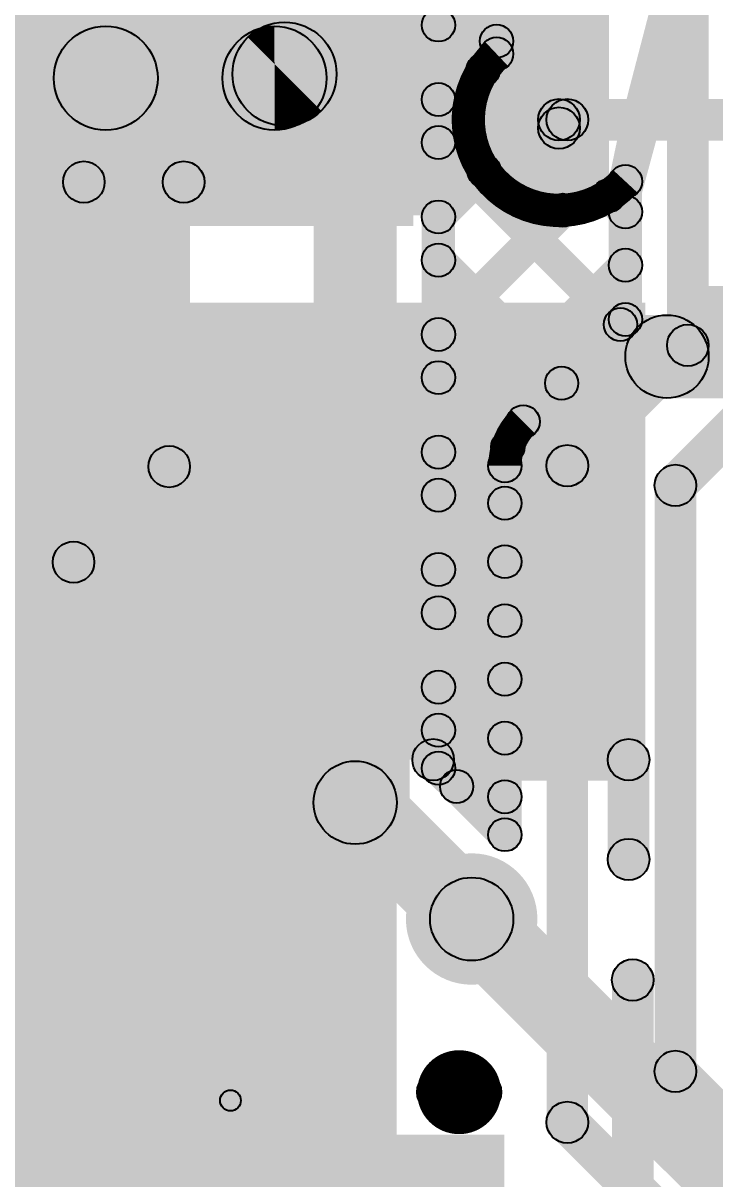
# Model space of a CAD drawing. Header units: millimetres. Extents: x -0.55 to 1.07, y -0.21 to 1.95.
# Drawn here: x -0.0039 to 0.1625, y 0.4351 to 0.7132 of the extents above; entities that cross this region are included whole.
import ezdxf

# ---------------------------------------------------------------- set-up
doc = ezdxf.new("R2010")
doc.units = ezdxf.units.MM
doc.header["$MEASUREMENT"] = 0
for name, color, linetype in [('BottomLayer', 5, 'Continuous'), ('BottomOverlay', 54, 'Continuous'), ('BottomPaste', 16, 'Continuous'), ('BottomSolder', 6, 'Continuous'), ('TopLayer', 1, 'Continuous'), ('TopOverlay', 2, 'Continuous'), ('TopPaste', 8, 'Continuous'), ('TopSolder', 216, 'Continuous'), ('ViaHoleLayer', 16, 'Continuous')]:
    doc.layers.add(name, color=color, linetype=linetype)

# ---------------------------------------------------------------- blocks, each defined once
blk = doc.blocks.new('SOP_8_B_38')
at = {"layer": 'BottomLayer'}
for points in [[(-0.13386, 0.08878), (-0.08268, 0.08878), (-0.08268, 0.06122), (-0.13386, 0.06122)], [(0.08268, 0.08878), (0.13386, 0.08878), (0.13386, 0.06122), (0.08268, 0.06122)], [(-0.13386, 0.03878), (-0.08268, 0.03878), (-0.08268, 0.01122), (-0.13386, 0.01122)], [(0.08268, 0.03878), (0.13386, 0.03878), (0.13386, 0.01122), (0.08268, 0.01122)], [(-0.13386, -0.01122), (-0.08268, -0.01122), (-0.08268, -0.03878), (-0.13386, -0.03878)], [(0.08268, -0.01122), (0.13386, -0.01122), (0.13386, -0.03878), (0.08268, -0.03878)], [(-0.13386, -0.06122), (-0.08268, -0.06122), (-0.08268, -0.08878), (-0.13386, -0.08878)], [(0.08268, -0.06122), (0.13386, -0.06122), (0.13386, -0.08878), (0.08268, -0.08878)]]:
    blk.add_hatch(color=5, dxfattribs=at).paths.add_polyline_path(points)
at = {"layer": 'BottomOverlay'}
h = blk.add_hatch(color=54, dxfattribs=at)
edge = h.paths.add_edge_path()
edge.add_arc((-0.072, 0.101), 0.0025, 0, 360)
for points in [[(0.077, 0.1035), (0.077, 0.0985), (-0.072, 0.0985), (-0.072, 0.1035)], [(0.077, -0.0985), (0.077, -0.1035), (-0.072, -0.1035), (-0.072, -0.0985)]]:
    blk.add_hatch(color=54, dxfattribs=at).paths.add_polyline_path(points)
h = blk.add_hatch(color=54, dxfattribs=at)
edge = h.paths.add_edge_path()
edge.add_arc((0.077, 0.101), 0.0025, 0, 360)
h = blk.add_hatch(color=54, dxfattribs=at)
edge = h.paths.add_edge_path()
edge.add_arc((-0.1321, -0.103), 0.005, 0, 360)
h = blk.add_hatch(color=54, dxfattribs=at)
edge = h.paths.add_edge_path()
edge.add_arc((-0.1219, -0.103), 0.005, 0, 360)
h = blk.add_hatch(color=54, dxfattribs=at)
edge = h.paths.add_edge_path()
edge.add_arc((-0.072, -0.101), 0.0025, 0, 360)
h = blk.add_hatch(color=54, dxfattribs=at)
edge = h.paths.add_edge_path()
edge.add_arc((0.077, -0.101), 0.0025, 0, 360)
at = {"layer": 'BottomPaste'}
for points in [[(-0.13386, 0.08878), (-0.08268, 0.08878), (-0.08268, 0.06122), (-0.13386, 0.06122)], [(0.08268, 0.08878), (0.13386, 0.08878), (0.13386, 0.06122), (0.08268, 0.06122)], [(-0.13386, 0.03878), (-0.08268, 0.03878), (-0.08268, 0.01122), (-0.13386, 0.01122)], [(0.08268, 0.03878), (0.13386, 0.03878), (0.13386, 0.01122), (0.08268, 0.01122)], [(-0.13386, -0.01122), (-0.08268, -0.01122), (-0.08268, -0.03878), (-0.13386, -0.03878)], [(0.08268, -0.01122), (0.13386, -0.01122), (0.13386, -0.03878), (0.08268, -0.03878)], [(-0.13386, -0.06122), (-0.08268, -0.06122), (-0.08268, -0.08878), (-0.13386, -0.08878)], [(0.08268, -0.06122), (0.13386, -0.06122), (0.13386, -0.08878), (0.08268, -0.08878)]]:
    blk.add_hatch(color=16, dxfattribs=at).paths.add_polyline_path(points)
at = {"layer": 'BottomSolder'}
for points in [[(-0.13786, 0.09278), (-0.07868, 0.09278), (-0.07868, 0.05722), (-0.13786, 0.05722)], [(0.07868, 0.09278), (0.13786, 0.09278), (0.13786, 0.05722), (0.07868, 0.05722)], [(-0.13786, 0.04278), (-0.07868, 0.04278), (-0.07868, 0.00722), (-0.13786, 0.00722)], [(0.07868, 0.04278), (0.13786, 0.04278), (0.13786, 0.00722), (0.07868, 0.00722)], [(-0.13786, -0.00722), (-0.07868, -0.00722), (-0.07868, -0.04278), (-0.13786, -0.04278)], [(0.07868, -0.00722), (0.13786, -0.00722), (0.13786, -0.04278), (0.07868, -0.04278)], [(-0.13786, -0.05722), (-0.07868, -0.05722), (-0.07868, -0.09278), (-0.13786, -0.09278)], [(0.07868, -0.05722), (0.13786, -0.05722), (0.13786, -0.09278), (0.07868, -0.09278)]]:
    blk.add_hatch(color=6, dxfattribs=at).paths.add_polyline_path(points)
at = {"layer": 'BottomOverlay', "const_width": 0.01}
blk.add_lwpolyline([(-0.1219, -0.103, 1), (-0.1321, -0.103, 1)], format="xyb", close=True, dxfattribs=at)
at = {"layer": 'BottomOverlay'}
for centre, radius in [((-0.072, 0.101), 0.0025), ((0.077, 0.101), 0.0025), ((-0.1321, -0.103), 0.005), ((-0.1219, -0.103), 0.005), ((-0.072, -0.101), 0.0025), ((0.077, -0.101), 0.0025)]:
    blk.add_circle(centre, radius, dxfattribs=at)
blk = doc.blocks.new('SRU8028_220Y_B_62')
at = {"layer": 'BottomOverlay'}
for points in [[(0.066, 0.166), (0.066, 0.156), (-0.066, 0.156), (-0.066, 0.166)], [(0.09254, 0.14154), (0.08546, 0.13446), (0.06246, 0.15746), (0.06954, 0.16454)], [(0.15454, 0.07954), (0.14746, 0.07246), (0.08546, 0.13446), (0.09254, 0.14154)]]:
    blk.add_hatch(color=54, dxfattribs=at).paths.add_polyline_path(points)
h = blk.add_hatch(color=54, dxfattribs=at)
edge = h.paths.add_edge_path()
edge.add_arc((0.066, 0.161), 0.005, 0, 360)
h = blk.add_hatch(color=54, dxfattribs=at)
edge = h.paths.add_edge_path()
edge.add_arc((0.066, 0.161), 0.005, 0, 360)
h = blk.add_hatch(color=54, dxfattribs=at)
edge = h.paths.add_edge_path()
edge.add_arc((0.089, 0.138), 0.005, 0, 360)
h = blk.add_hatch(color=54, dxfattribs=at)
edge = h.paths.add_edge_path()
edge.add_arc((0.089, 0.138), 0.005, 0, 360)
for centre in [(0.066, 0.161), (0.066, 0.161), (0.089, 0.138), (0.089, 0.138)]:
    blk.add_circle(centre, 0.005, dxfattribs=at)
blk = doc.blocks.new('SMC_65')
at = {"layer": 'TopOverlay'}
for points in [[(0.193, -0.125), (0.23726, -0.125), (0.23726, 0.125), (0.193, 0.125)], [(0.135, -0.125), (0.23726, -0.125), (0.23726, -0.067), (0.135, -0.067)], [(0.14, -0.121), (0.13, -0.121), (0.13, -0.074), (0.14, -0.074)], [(0.111, -0.126), (0.111, -0.116), (0.135, -0.116), (0.135, -0.126)]]:
    blk.add_hatch(color=2, dxfattribs=at).paths.add_polyline_path(points)
h = blk.add_hatch(color=2, dxfattribs=at)
edge = h.paths.add_edge_path()
edge.add_arc((0.111, -0.121), 0.005, 0, 360)
h = blk.add_hatch(color=2, dxfattribs=at)
edge = h.paths.add_edge_path()
edge.add_arc((0.135, -0.121), 0.005, 0, 360)
h = blk.add_hatch(color=2, dxfattribs=at)
edge = h.paths.add_edge_path()
edge.add_arc((0.135, -0.121), 0.005, 0, 360)
for centre in [(0.111, -0.121), (0.135, -0.121), (0.135, -0.121)]:
    blk.add_circle(centre, 0.005, dxfattribs=at)
blk = doc.blocks.new('SMC_66')
at = {"layer": 'TopLayer'}
blk.add_hatch(color=1, dxfattribs=at).paths.add_polyline_path([(0.11163, 0.06437), (0.19037, 0.06437), (0.19037, -0.06437), (0.11163, -0.06437)])
at = {"layer": 'TopOverlay'}
for points in [[(0.193, -0.125), (0.245, -0.125), (0.245, 0.125), (0.193, 0.125)], [(0.135, -0.125), (0.245, -0.125), (0.245, -0.067), (0.135, -0.067)], [(0.13, -0.074), (0.14, -0.074), (0.14, -0.121), (0.13, -0.121)], [(0.111, -0.126), (0.111, -0.116), (0.135, -0.116), (0.135, -0.126)], [(-0.081, -0.127), (-0.081, -0.117), (0.082, -0.117), (0.082, -0.127)]]:
    blk.add_hatch(color=2, dxfattribs=at).paths.add_polyline_path(points)
h = blk.add_hatch(color=2, dxfattribs=at)
edge = h.paths.add_edge_path()
edge.add_arc((0.135, -0.074), 0.005, 0, 360)
h = blk.add_hatch(color=2, dxfattribs=at)
edge = h.paths.add_edge_path()
edge.add_arc((0.111, -0.121), 0.005, 0, 360)
h = blk.add_hatch(color=2, dxfattribs=at)
edge = h.paths.add_edge_path()
edge.add_arc((0.135, -0.121), 0.005, 0, 360)
h = blk.add_hatch(color=2, dxfattribs=at)
edge = h.paths.add_edge_path()
edge.add_arc((0.135, -0.121), 0.005, 0, 360)
h = blk.add_hatch(color=2, dxfattribs=at)
edge = h.paths.add_edge_path()
edge.add_arc((0.082, -0.122), 0.005, 0, 360)
at = {"layer": 'TopPaste'}
blk.add_hatch(color=8, dxfattribs=at).paths.add_polyline_path([(0.11163, 0.06437), (0.19037, 0.06437), (0.19037, -0.06437), (0.11163, -0.06437)])
at = {"layer": 'TopSolder'}
blk.add_hatch(color=216, dxfattribs=at).paths.add_polyline_path([(0.10763, 0.06837), (0.19437, 0.06837), (0.19437, -0.06837), (0.10763, -0.06837)])
at = {"layer": 'TopOverlay'}
for centre in [(0.135, -0.074), (0.111, -0.121), (0.135, -0.121), (0.135, -0.121), (0.082, -0.122)]:
    blk.add_circle(centre, 0.005, dxfattribs=at)

msp = doc.modelspace()

# ---------------------------------------------------------------- hatches: boundary and pattern name
at = {"layer": 'BottomLayer'}
for points in [[(0.16098, 0.63572), (0.15098, 0.63572), (0.15098, 0.82601), (0.16098, 0.82601)], [(0.13, 0.69), (0.12, 0.69), (0.12, 0.77878), (0.13, 0.77878)], [(0.114, 0.70583), (0.106, 0.70583), (0.106, 0.77435), (0.114, 0.77435)], [(0.086, 0.52567), (0.066, 0.52567), (0.066, 0.73), (0.086, 0.73)], [(0.1, 0.53395), (0.092, 0.53395), (0.092, 0.73), (0.1, 0.73)], [(0.035, 0.717), (-0.089, 0.717), (-0.089, 0.314), (0.035, 0.314)], [(0.09317, 0.70997), (0.09883, 0.71562), (0.10962, 0.70483), (0.10396, 0.69918)], [(0.09883, 0.69206), (0.09317, 0.69771), (0.10717, 0.71171), (0.11283, 0.70606)], [(0.09317, 0.68168), (0.09883, 0.68734), (0.14261, 0.64356), (0.13695, 0.6379)], [(0.09883, 0.66377), (0.09317, 0.66943), (0.10421, 0.68046), (0.10986, 0.6748)], [(0.13418, 0.66896), (0.13983, 0.67462), (0.1438, 0.67065), (0.13815, 0.66499)], [(0.14498, 0.64193), (0.13698, 0.64193), (0.13698, 0.67515), (0.14498, 0.67515)], [(0.09883, 0.63549), (0.09317, 0.64114), (0.12306, 0.67104), (0.12872, 0.66538)], [(0.09317, 0.6534), (0.09883, 0.65905), (0.12846, 0.62942), (0.12281, 0.62376)], [(0.09883, 0.6072), (0.09317, 0.61286), (0.13815, 0.65783), (0.1438, 0.65218)], [(0.15654, 0.59846), (0.14946, 0.60554), (0.19997, 0.65604), (0.20704, 0.64897)], [(0.11923, 0.61452), (0.11357, 0.62018), (0.13815, 0.64476), (0.1438, 0.6391)], [(0.13054, 0.6032), (0.12346, 0.61028), (0.15244, 0.63925), (0.15951, 0.63218)], [(0.09317, 0.62511), (0.09883, 0.63077), (0.11552, 0.61408), (0.10986, 0.60842)], [(0.116, 0.51796), (0.108, 0.51796), (0.108, 0.60674), (0.116, 0.60674)], [(0.132, 0.44874), (0.122, 0.44874), (0.122, 0.60674), (0.132, 0.60674)], [(0.09317, 0.59683), (0.09883, 0.60249), (0.11483, 0.58649), (0.10917, 0.58083)], [(0.158, 0.461), (0.148, 0.461), (0.148, 0.602), (0.158, 0.602)], [(0.09883, 0.57892), (0.09317, 0.58457), (0.10917, 0.60057), (0.11483, 0.59492)], [(0.09317, 0.56854), (0.09883, 0.5742), (0.11483, 0.5582), (0.10917, 0.55254)], [(0.09883, 0.55063), (0.09317, 0.55629), (0.10917, 0.57229), (0.11483, 0.56663)], [(0.09317, 0.54026), (0.09883, 0.54592), (0.11483, 0.52992), (0.10917, 0.52426)], [(0.10322, 0.52674), (0.09756, 0.53239), (0.10917, 0.54401), (0.11483, 0.53835)], [(0.09317, 0.53113), (0.09883, 0.53678), (0.11482, 0.52079), (0.10916, 0.51514)], [(0.06893, 0.5186), (0.08307, 0.53274), (0.11107, 0.50474), (0.09693, 0.4906)], [(0.14946, 0.45746), (0.15654, 0.46454), (0.20754, 0.41354), (0.20046, 0.40646)], [(0.12346, 0.4452), (0.13054, 0.45228), (0.31078, 0.27204), (0.3037, 0.26496)]]:
    msp.add_hatch(color=5, dxfattribs=at).paths.add_polyline_path(points)
h = msp.add_hatch(color=5, dxfattribs=at)
edge = h.paths.add_edge_path()
edge.add_arc((0.096, 0.71279), 0.004, 0, 360)
h = msp.add_hatch(color=5, dxfattribs=at)
edge = h.paths.add_edge_path()
edge.add_arc((0.11, 0.70888), 0.004, 0, 360)
h = msp.add_hatch(color=5, dxfattribs=at)
edge = h.paths.add_edge_path()
edge.add_arc((0.11, 0.70583), 0.004, 0, 360)
h = msp.add_hatch(color=5, dxfattribs=at)
edge = h.paths.add_edge_path()
edge.add_arc((0.11, 0.70583), 0.004, 0, 360)
h = msp.add_hatch(color=5, dxfattribs=at)
edge = h.paths.add_edge_path()
edge.add_arc((0.012, 0.695), 0.01181, 0, 360)
h = msp.add_hatch(color=5, dxfattribs=at)
edge = h.paths.add_edge_path()
edge.add_arc((0.10679, 0.702), 0.004, 0, 360)
h = msp.add_hatch(color=5, dxfattribs=at)
edge = h.paths.add_edge_path()
edge.add_arc((0.125, 0.69), 0.01181, 0, 360)
h = msp.add_hatch(color=5, dxfattribs=at)
edge = h.paths.add_edge_path()
edge.add_arc((0.096, 0.69488), 0.004, 0, 360)
h = msp.add_hatch(color=5, dxfattribs=at)
edge = h.paths.add_edge_path()
edge.add_arc((0.125, 0.69), 0.005, 0, 360)
h = msp.add_hatch(color=5, dxfattribs=at)
edge = h.paths.add_edge_path()
edge.add_arc((0.096, 0.68451), 0.004, 0, 360)
h = msp.add_hatch(color=5, dxfattribs=at)
edge = h.paths.add_edge_path()
edge.add_arc((0.10703, 0.67763), 0.004, 0, 360)
h = msp.add_hatch(color=5, dxfattribs=at)
edge = h.paths.add_edge_path()
edge.add_arc((0.14098, 0.67515), 0.004, 0, 360)
h = msp.add_hatch(color=5, dxfattribs=at)
edge = h.paths.add_edge_path()
edge.add_arc((0.14098, 0.67515), 0.004, 0, 360)
h = msp.add_hatch(color=5, dxfattribs=at)
edge = h.paths.add_edge_path()
edge.add_arc((0.137, 0.67179), 0.004, 0, 360)
h = msp.add_hatch(color=5, dxfattribs=at)
edge = h.paths.add_edge_path()
edge.add_arc((0.096, 0.6666), 0.004, 0, 360)
h = msp.add_hatch(color=5, dxfattribs=at)
edge = h.paths.add_edge_path()
edge.add_arc((0.12589, 0.66821), 0.004, 0, 360)
h = msp.add_hatch(color=5, dxfattribs=at)
edge = h.paths.add_edge_path()
edge.add_arc((0.14098, 0.66782), 0.004, 0, 360)
h = msp.add_hatch(color=5, dxfattribs=at)
edge = h.paths.add_edge_path()
edge.add_arc((0.096, 0.65623), 0.004, 0, 360)
h = msp.add_hatch(color=5, dxfattribs=at)
edge = h.paths.add_edge_path()
edge.add_arc((0.14098, 0.65501), 0.004, 0, 360)
h = msp.add_hatch(color=5, dxfattribs=at)
edge = h.paths.add_edge_path()
edge.add_arc((0.14098, 0.64193), 0.004, 0, 360)
h = msp.add_hatch(color=5, dxfattribs=at)
edge = h.paths.add_edge_path()
edge.add_arc((0.14098, 0.64193), 0.004, 0, 360)
h = msp.add_hatch(color=5, dxfattribs=at)
edge = h.paths.add_edge_path()
edge.add_arc((0.13978, 0.64073), 0.004, 0, 360)
h = msp.add_hatch(color=5, dxfattribs=at)
edge = h.paths.add_edge_path()
edge.add_arc((0.096, 0.63832), 0.004, 0, 360)
h = msp.add_hatch(color=5, dxfattribs=at)
edge = h.paths.add_edge_path()
edge.add_arc((0.15598, 0.63572), 0.005, 0, 360)
h = msp.add_hatch(color=5, dxfattribs=at)
edge = h.paths.add_edge_path()
edge.add_arc((0.15598, 0.63572), 0.005, 0, 360)
h = msp.add_hatch(color=5, dxfattribs=at)
edge = h.paths.add_edge_path()
edge.add_arc((0.096, 0.62794), 0.004, 0, 360)
h = msp.add_hatch(color=5, dxfattribs=at)
edge = h.paths.add_edge_path()
edge.add_arc((0.12564, 0.62659), 0.004, 0, 360)
h = msp.add_hatch(color=5, dxfattribs=at)
edge = h.paths.add_edge_path()
edge.add_arc((0.11639, 0.61735), 0.004, 0, 360)
h = msp.add_hatch(color=5, dxfattribs=at)
edge = h.paths.add_edge_path()
edge.add_arc((0.11639, 0.61734), 0.004, 0, 360)
h = msp.add_hatch(color=5, dxfattribs=at)
edge = h.paths.add_edge_path()
edge.add_arc((0.1164, 0.61735), 0.004, 0, 360)
h = msp.add_hatch(color=5, dxfattribs=at)
edge = h.paths.add_edge_path()
edge.add_arc((0.11269, 0.61125), 0.004, 0, 360)
h = msp.add_hatch(color=5, dxfattribs=at)
edge = h.paths.add_edge_path()
edge.add_arc((0.096, 0.61003), 0.004, 0, 360)
h = msp.add_hatch(color=5, dxfattribs=at)
edge = h.paths.add_edge_path()
edge.add_arc((0.112, 0.60674), 0.004, 0, 360)
h = msp.add_hatch(color=5, dxfattribs=at)
edge = h.paths.add_edge_path()
edge.add_arc((0.112, 0.60674), 0.004, 0, 360)
h = msp.add_hatch(color=5, dxfattribs=at)
edge = h.paths.add_edge_path()
edge.add_arc((0.112, 0.60674), 0.004, 0, 360)
h = msp.add_hatch(color=5, dxfattribs=at)
edge = h.paths.add_edge_path()
edge.add_arc((0.127, 0.60674), 0.005, 0, 360)
h = msp.add_hatch(color=5, dxfattribs=at)
edge = h.paths.add_edge_path()
edge.add_arc((0.127, 0.60674), 0.005, 0, 360)
h = msp.add_hatch(color=5, dxfattribs=at)
edge = h.paths.add_edge_path()
edge.add_arc((0.153, 0.602), 0.005, 0, 360)
h = msp.add_hatch(color=5, dxfattribs=at)
edge = h.paths.add_edge_path()
edge.add_arc((0.153, 0.602), 0.005, 0, 360)
h = msp.add_hatch(color=5, dxfattribs=at)
edge = h.paths.add_edge_path()
edge.add_arc((0.096, 0.59966), 0.004, 0, 360)
h = msp.add_hatch(color=5, dxfattribs=at)
edge = h.paths.add_edge_path()
edge.add_arc((0.112, 0.59775), 0.004, 0, 360)
h = msp.add_hatch(color=5, dxfattribs=at)
edge = h.paths.add_edge_path()
edge.add_arc((0.112, 0.58366), 0.004, 0, 360)
h = msp.add_hatch(color=5, dxfattribs=at)
edge = h.paths.add_edge_path()
edge.add_arc((0.096, 0.58175), 0.004, 0, 360)
h = msp.add_hatch(color=5, dxfattribs=at)
edge = h.paths.add_edge_path()
edge.add_arc((0.096, 0.57137), 0.004, 0, 360)
h = msp.add_hatch(color=5, dxfattribs=at)
edge = h.paths.add_edge_path()
edge.add_arc((0.112, 0.56946), 0.004, 0, 360)
h = msp.add_hatch(color=5, dxfattribs=at)
edge = h.paths.add_edge_path()
edge.add_arc((0.112, 0.55537), 0.004, 0, 360)
h = msp.add_hatch(color=5, dxfattribs=at)
edge = h.paths.add_edge_path()
edge.add_arc((0.096, 0.55346), 0.004, 0, 360)
h = msp.add_hatch(color=5, dxfattribs=at)
edge = h.paths.add_edge_path()
edge.add_arc((0.096, 0.54309), 0.004, 0, 360)
h = msp.add_hatch(color=5, dxfattribs=at)
edge = h.paths.add_edge_path()
edge.add_arc((0.112, 0.54118), 0.004, 0, 360)
h = msp.add_hatch(color=5, dxfattribs=at)
edge = h.paths.add_edge_path()
edge.add_arc((0.096, 0.53395), 0.004, 0, 360)
h = msp.add_hatch(color=5, dxfattribs=at)
edge = h.paths.add_edge_path()
edge.add_arc((0.096, 0.53395), 0.004, 0, 360)
h = msp.add_hatch(color=5, dxfattribs=at)
edge = h.paths.add_edge_path()
edge.add_arc((0.076, 0.52567), 0.01, 0, 360)
h = msp.add_hatch(color=5, dxfattribs=at)
edge = h.paths.add_edge_path()
edge.add_arc((0.076, 0.52567), 0.01, 0, 360)
h = msp.add_hatch(color=5, dxfattribs=at)
edge = h.paths.add_edge_path()
edge.add_arc((0.10039, 0.52957), 0.004, 0, 360)
h = msp.add_hatch(color=5, dxfattribs=at)
edge = h.paths.add_edge_path()
edge.add_arc((0.112, 0.52709), 0.004, 0, 360)
h = msp.add_hatch(color=5, dxfattribs=at)
edge = h.paths.add_edge_path()
edge.add_arc((0.11199, 0.51796), 0.004, 0, 360)
h = msp.add_hatch(color=5, dxfattribs=at)
edge = h.paths.add_edge_path()
edge.add_arc((0.112, 0.51796), 0.004, 0, 360)
h = msp.add_hatch(color=5, dxfattribs=at)
edge = h.paths.add_edge_path()
edge.add_arc((0.104, 0.49767), 0.01181, 0, 360)
h = msp.add_hatch(color=5, dxfattribs=at)
edge = h.paths.add_edge_path()
edge.add_arc((0.104, 0.49767), 0.01, 0, 360)
h = msp.add_hatch(color=5, dxfattribs=at)
edge = h.paths.add_edge_path()
edge.add_arc((0.153, 0.461), 0.005, 0, 360)
h = msp.add_hatch(color=5, dxfattribs=at)
edge = h.paths.add_edge_path()
edge.add_arc((0.153, 0.461), 0.005, 0, 360)
h = msp.add_hatch(color=5, dxfattribs=at)
edge = h.paths.add_edge_path()
edge.add_arc((0.127, 0.44874), 0.005, 0, 360)
h = msp.add_hatch(color=5, dxfattribs=at)
edge = h.paths.add_edge_path()
edge.add_arc((0.127, 0.44874), 0.005, 0, 360)
at = {"layer": 'BottomSolder'}
h = msp.add_hatch(color=6, dxfattribs=at)
edge = h.paths.add_edge_path()
edge.add_arc((0.104, 0.49767), 0.01581, 0, 360)
at = {"layer": 'TopLayer'}
for points in [[(-0.006, 0.66445), (0.09, 0.66445), (0.09, 0.861), (-0.006, 0.861)], [(0.016, 0.6875), (0.016, 0.7125), (0.05659, 0.7125), (0.05659, 0.6875)], [(0.12854, 0.68446), (0.12146, 0.69154), (0.12346, 0.69354), (0.13054, 0.68646)], [(0.127, 0.685), (0.127, 0.695), (0.428, 0.695), (0.428, 0.685)], [(-0.02, 0.623), (-0.02, 0.643), (0.15097, 0.643), (0.15097, 0.623)], [(0.15097, 0.623), (0.15097, 0.643), (0.18854, 0.643), (0.18854, 0.623)], [(-0.238, 0.511), (0.086, 0.511), (0.086, 0.61619), (-0.238, 0.61619)], [(-0.06826, 0.362), (0.086, 0.362), (0.086, 0.532), (-0.06826, 0.532)], [(0.09693, 0.4906), (0.11107, 0.50474), (0.22655, 0.38926), (0.21241, 0.37512)]]:
    msp.add_hatch(color=1, dxfattribs=at).paths.add_polyline_path(points)
h = msp.add_hatch(color=1, dxfattribs=at)
edge = h.paths.add_edge_path()
edge.add_arc((0.016, 0.7), 0.0125, 0, 360)
h = msp.add_hatch(color=1, dxfattribs=at)
edge = h.paths.add_edge_path()
edge.add_arc((0.05659, 0.7), 0.0125, 0, 360)
h = msp.add_hatch(color=1, dxfattribs=at)
edge = h.paths.add_edge_path()
edge.add_arc((0.05659, 0.7), 0.0125, 0, 360)
h = msp.add_hatch(color=1, dxfattribs=at)
edge = h.paths.add_edge_path()
edge.add_arc((0.059, 0.701), 0.0125, 0, 360)
h = msp.add_hatch(color=1, dxfattribs=at)
edge = h.paths.add_edge_path()
edge.add_arc((0.012, 0.695), 0.01181, 0, 360)
h = msp.add_hatch(color=1, dxfattribs=at)
edge = h.paths.add_edge_path()
edge.add_arc((0.125, 0.69), 0.01181, 0, 360)
h = msp.add_hatch(color=1, dxfattribs=at)
edge = h.paths.add_edge_path()
edge.add_arc((0.125, 0.688), 0.005, 0, 360)
h = msp.add_hatch(color=1, dxfattribs=at)
edge = h.paths.add_edge_path()
edge.add_arc((0.127, 0.69), 0.005, 0, 360)
h = msp.add_hatch(color=1, dxfattribs=at)
edge = h.paths.add_edge_path()
edge.add_arc((0.127, 0.69), 0.005, 0, 360)
h = msp.add_hatch(color=1, dxfattribs=at)
edge = h.paths.add_edge_path()
edge.add_arc((0.15097, 0.633), 0.01, 0, 360)
h = msp.add_hatch(color=1, dxfattribs=at)
edge = h.paths.add_edge_path()
edge.add_arc((0.15097, 0.633), 0.01, 0, 360)
h = msp.add_hatch(color=1, dxfattribs=at)
edge = h.paths.add_edge_path()
edge.add_arc((0.104, 0.49767), 0.01181, 0, 360)
h = msp.add_hatch(color=1, dxfattribs=at)
edge = h.paths.add_edge_path()
edge.add_arc((0.104, 0.49767), 0.01, 0, 360)
at = {"layer": 'TopSolder'}
h = msp.add_hatch(color=216, dxfattribs=at)
edge = h.paths.add_edge_path()
edge.add_arc((0.104, 0.49767), 0.01581, 0, 360)
at = {"layer": 'ViaHoleLayer'}
h = msp.add_hatch(color=16, dxfattribs=at)
edge = h.paths.add_edge_path()
edge.add_arc((0.012, 0.695), 0.00591, 0, 360)
h = msp.add_hatch(color=16, dxfattribs=at)
edge = h.paths.add_edge_path()
edge.add_arc((0.125, 0.69), 0.00591, 0, 360)
h = msp.add_hatch(color=16, dxfattribs=at)
edge = h.paths.add_edge_path()
edge.add_arc((0.104, 0.49767), 0.00591, 0, 360)

# ---------------------------------------------------------------- linework, layer by layer
at = {"layer": 'BottomLayer', "const_width": 0.008}
for points in [[(0.14098, 0.67515, -1.032284), (0.11, 0.70583)], [(0.112, 0.60674, -0.198912), (0.11639, 0.61735)], [(0.112, 0.60674, -0.198764), (0.11639, 0.61734)]]:
    msp.add_lwpolyline(points, format="xyb", dxfattribs=at)
at = {"layer": 'BottomLayer'}
for centre, radius in [((0.096, 0.71279), 0.004), ((0.11, 0.70888), 0.004), ((0.11, 0.70583), 0.004), ((0.11, 0.70583), 0.004), ((0.10679, 0.702), 0.004), ((0.096, 0.69488), 0.004), ((0.125, 0.69), 0.005), ((0.096, 0.68451), 0.004), ((0.10703, 0.67763), 0.004), ((0.14098, 0.67515), 0.004), ((0.14098, 0.67515), 0.004), ((0.137, 0.67179), 0.004), ((0.096, 0.6666), 0.004), ((0.12589, 0.66821), 0.004), ((0.14098, 0.66782), 0.004), ((0.096, 0.65623), 0.004), ((0.14098, 0.65501), 0.004), ((0.14098, 0.64193), 0.004), ((0.14098, 0.64193), 0.004), ((0.13978, 0.64073), 0.004), ((0.096, 0.63832), 0.004), ((0.15598, 0.63572), 0.005), ((0.15598, 0.63572), 0.005), ((0.096, 0.62794), 0.004), ((0.12564, 0.62659), 0.004), ((0.11639, 0.61735), 0.004), ((0.11639, 0.61734), 0.004), ((0.1164, 0.61735), 0.004), ((0.11269, 0.61125), 0.004), ((0.096, 0.61003), 0.004), ((0.112, 0.60674), 0.004), ((0.112, 0.60674), 0.004), ((0.112, 0.60674), 0.004), ((0.127, 0.60674), 0.005), ((0.127, 0.60674), 0.005), ((0.153, 0.602), 0.005), ((0.153, 0.602), 0.005), ((0.096, 0.59966), 0.004), ((0.112, 0.59775), 0.004), ((0.112, 0.58366), 0.004), ((0.096, 0.58175), 0.004), ((0.096, 0.57137), 0.004), ((0.112, 0.56946), 0.004), ((0.112, 0.55537), 0.004), ((0.096, 0.55346), 0.004), ((0.096, 0.54309), 0.004), ((0.112, 0.54118), 0.004), ((0.096, 0.53395), 0.004), ((0.096, 0.53395), 0.004), ((0.076, 0.52567), 0.01), ((0.076, 0.52567), 0.01), ((0.10039, 0.52957), 0.004), ((0.112, 0.52709), 0.004), ((0.11199, 0.51796), 0.004), ((0.112, 0.51796), 0.004), ((0.104, 0.49767), 0.01), ((0.153, 0.461), 0.005), ((0.153, 0.461), 0.005), ((0.127, 0.44874), 0.005), ((0.127, 0.44874), 0.005)]:
    msp.add_circle(centre, radius, dxfattribs=at)
at = {"layer": 'TopLayer', "const_width": 0.025}
msp.add_lwpolyline([(0.059, 0.701, -0.198912), (0.05659, 0.7)], format="xyb", dxfattribs=at)
at = {"layer": 'TopLayer'}
for centre, radius in [((0.016, 0.7), 0.0125), ((0.05659, 0.7), 0.0125), ((0.05659, 0.7), 0.0125), ((0.059, 0.701), 0.0125), ((0.125, 0.688), 0.005), ((0.127, 0.69), 0.005), ((0.127, 0.69), 0.005), ((0.15097, 0.633), 0.01), ((0.15097, 0.633), 0.01), ((0.104, 0.49767), 0.01)]:
    msp.add_circle(centre, radius, dxfattribs=at)

# ---------------------------------------------------------------- block references
for name, p, rotation in [('SMC_65', (-0.10026, 0.796), 360), ('SRU8028_220Y_B_62', (-0.12974, 0.67254), 270), ('SMC_66', (0.02074, 0.401), 90), ('SOP_8_B_38', (-0.02601, 0.353), 180)]:
    msp.add_blockref(name, p, dxfattribs=dict(rotation=rotation))

# ---------------------------------------------------------------- texts
at = {"layer": 'BottomOverlay', "text_generation_flag": 2}
msp.add_text('SW', height=0.08, dxfattribs=at).set_placement((0.237, 0.667))
at = {"layer": 'TopOverlay'}
msp.add_text('TMP_B', height=0.075, rotation=360, dxfattribs=at).set_placement((0.157, 0.575))

doc.saveas('drawing.dxf')
